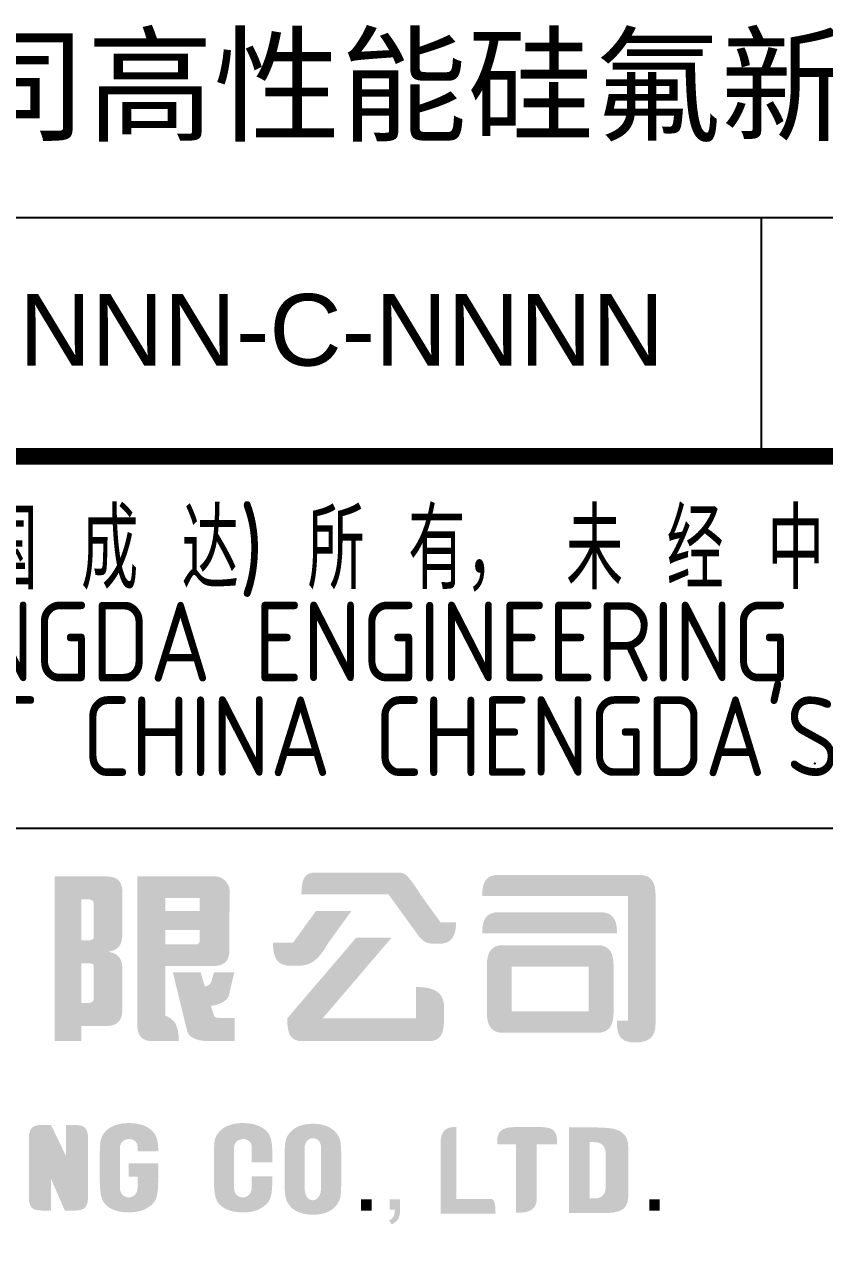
# Model space of a CAD drawing. Extents: x 757 to 8510, y -6585 to 527.
# Drawn here: x 6420.28 to 6450.39, y -828.86 to -782.39 of the extents above; entities that cross this region are included whole.
import ezdxf
from ezdxf.enums import TextEntityAlignment as Align

# ---------------------------------------------------------------- set-up
doc = ezdxf.new("R2010")
doc.units = 0
doc.header["$MEASUREMENT"] = 0
for name, color, linetype in [('SMY00-SMY-010-Drawing-Block', 7, 'CONTINUOUS'), ('SMY00-SMY-010-TBOR', 7, 'CONTINUOUS'), ('图框', 92, 'CONTINUOUS')]:
    doc.layers.add(name, color=color, linetype=linetype)
doc.styles.add('CD-Title Block', font='gbenor.shx', dxfattribs={"width": 0.8, "bigfont": 'gbcbig.shx'})
doc.styles.add('X-INT2-A1$0$STANDARD', font='arial.ttf')

# ---------------------------------------------------------------- blocks, each defined once
blk = doc.blocks.new('LOGO_CD')
at = {"layer": '图框', "linetype": 'Continuous', "lineweight": -3}
h = blk.add_hatch(color=7, dxfattribs=at)
h.dxf.hatch_style = 1
h.paths.add_polyline_path([(81.377, 10.546), (82.387, 10.552), (82.387, 10.65), (82.387, 11.029), (82.387, 11.102), (82.387, 11.112), (83.278, 11.112), (83.311, 11.112), (83.343, 11.113), (83.373, 11.115), (83.403, 11.117), (83.432, 11.12), (83.46, 11.124), (83.487, 11.128), (83.514, 11.134), (83.539, 11.139), (83.563, 11.146), (83.587, 11.153), (83.609, 11.161), (83.631, 11.17), (83.652, 11.179), (83.672, 11.189), (83.691, 11.2), (83.71, 11.211), (83.727, 11.223), (83.744, 11.236), (83.76, 11.25), (83.775, 11.264), (83.79, 11.279), (83.803, 11.294), (83.816, 11.31), (83.828, 11.327), (83.84, 11.345), (83.85, 11.363), (83.86, 11.382), (83.869, 11.402), (83.878, 11.422), (83.885, 11.443), (83.893, 11.465), (83.899, 11.487), (83.905, 11.511), (83.91, 11.534), (83.914, 11.559), (83.918, 11.584), (83.921, 11.61), (83.924, 11.637), (83.925, 11.664), (83.927, 11.692), (83.928, 11.726), (83.928, 13.239), (83.927, 13.254), (83.926, 13.308), (83.922, 13.36), (83.917, 13.409), (83.909, 13.456), (83.9, 13.501), (83.888, 13.544), (83.873, 13.584), (83.857, 13.623), (83.838, 13.658), (83.811, 13.699), (83.791, 13.723), (83.778, 13.738), (83.764, 13.752), (83.749, 13.766), (83.734, 13.779), (83.718, 13.791), (83.701, 13.803), (83.683, 13.814), (83.665, 13.825), (83.646, 13.835), (83.626, 13.845), (83.605, 13.854), (83.583, 13.862), (83.561, 13.87), (83.538, 13.878), (83.514, 13.884), (83.489, 13.891), (83.463, 13.896), (83.436, 13.901), (83.409, 13.906), (83.38, 13.91), (83.409, 13.914), (83.436, 13.918), (83.463, 13.924), (83.489, 13.93), (83.514, 13.936), (83.538, 13.943), (83.561, 13.95), (83.583, 13.958), (83.605, 13.967), (83.626, 13.976), (83.646, 13.986), (83.665, 13.996), (83.683, 14.007), (83.701, 14.018), (83.718, 14.03), (83.734, 14.043), (83.749, 14.056), (83.764, 14.07), (83.778, 14.084), (83.791, 14.099), (83.816, 14.13), (83.838, 14.163), (83.857, 14.199), (83.873, 14.237), (83.888, 14.277), (83.9, 14.319), (83.909, 14.364), (83.917, 14.411), (83.922, 14.46), (83.926, 14.511), (83.928, 14.568), (83.928, 16.149), (83.927, 16.164), (83.927, 16.193), (83.926, 16.22), (83.924, 16.247), (83.921, 16.273), (83.918, 16.299), (83.914, 16.323), (83.91, 16.347), (83.905, 16.37), (83.9, 16.393), (83.893, 16.415), (83.886, 16.436), (83.879, 16.456), (83.87, 16.476), (83.861, 16.495), (83.851, 16.513), (83.841, 16.531), (83.83, 16.548), (83.818, 16.564), (83.805, 16.58), (83.791, 16.594), (83.777, 16.609), (83.762, 16.622), (83.746, 16.635), (83.729, 16.647), (83.712, 16.658), (83.694, 16.669), (83.674, 16.679), (83.654, 16.689), (83.633, 16.697), (83.612, 16.705), (83.589, 16.713), (83.565, 16.72), (83.541, 16.726), (83.515, 16.731), (83.489, 16.736), (83.462, 16.74), (83.434, 16.744), (83.404, 16.746), (83.374, 16.749), (83.343, 16.75), (83.311, 16.751), (83.278, 16.752), (81.377, 16.752)])
h.paths.add_polyline_path([(82.387, 15.885), (82.695, 15.885), (82.819, 15.831), (82.849, 15.751), (82.849, 14.415), (82.771, 14.36), (82.686, 14.34), (82.623, 14.339), (82.387, 14.339)], flags=16)
h.paths.add_polyline_path([(82.387, 13.473), (82.707, 13.473), (82.819, 13.448), (82.849, 13.385), (82.849, 12.091), (82.794, 12.019), (82.703, 11.983), (82.636, 11.978), (82.387, 11.978)], flags=16)
h = blk.add_hatch(color=7, dxfattribs=at)
h.dxf.hatch_style = 1
h.paths.add_polyline_path([(87.964, 16.252), (87.961, 16.276), (87.956, 16.3), (87.95, 16.324), (87.944, 16.348), (87.936, 16.371), (87.927, 16.394), (87.917, 16.417), (87.906, 16.44), (87.894, 16.461), (87.881, 16.483), (87.868, 16.504), (87.853, 16.524), (87.838, 16.544), (87.821, 16.563), (87.804, 16.581), (87.786, 16.599), (87.767, 16.616), (87.748, 16.632), (87.728, 16.648), (87.707, 16.662), (87.686, 16.675), (87.663, 16.688), (87.641, 16.7), (87.617, 16.71), (87.593, 16.719), (87.569, 16.728), (87.544, 16.735), (87.519, 16.741), (87.493, 16.745), (87.466, 16.749), (87.44, 16.751), (87.413, 16.752), (84.491, 16.752), (84.491, 11.176), (84.492, 11.112), (84.496, 11.049), (84.499, 11.018), (84.503, 10.989), (84.508, 10.959), (84.514, 10.931), (84.521, 10.903), (84.529, 10.876), (84.538, 10.849), (84.548, 10.824), (84.559, 10.799), (84.572, 10.775), (84.586, 10.752), (84.601, 10.731), (84.617, 10.71), (84.636, 10.69), (84.655, 10.671), (84.676, 10.654), (84.699, 10.637), (84.723, 10.622), (84.75, 10.608), (84.777, 10.596), (84.807, 10.585), (84.839, 10.575), (84.872, 10.566), (84.907, 10.559), (84.945, 10.554), (84.984, 10.55), (85.026, 10.547), (85.069, 10.546), (86.056, 10.546), (86.053, 10.597), (86.053, 10.614), (86.052, 10.633), (86.051, 10.653), (86.049, 10.675), (86.048, 10.697), (86.046, 10.721), (86.042, 10.771), (86.035, 10.824), (86.028, 10.879), (86.018, 10.936), (86.006, 10.993), (85.991, 11.049), (85.973, 11.103), (85.963, 11.13), (85.952, 11.156), (85.94, 11.181), (85.927, 11.205), (85.914, 11.228), (85.899, 11.249), (85.884, 11.27), (85.867, 11.289), (85.867, 11.29), (85.865, 11.291), (85.727, 11.413), (85.711, 11.426), (85.695, 11.437), (85.678, 11.446), (85.664, 11.454), (85.549, 11.506), (85.545, 11.574), (85.545, 13.37), (87.314, 13.37), (87.357, 13.37), (87.399, 13.372), (87.439, 13.375), (87.477, 13.38), (87.514, 13.385), (87.549, 13.392), (87.582, 13.4), (87.614, 13.409), (87.645, 13.42), (87.673, 13.431), (87.701, 13.444), (87.726, 13.458), (87.751, 13.474), (87.774, 13.49), (87.795, 13.508), (87.815, 13.527), (87.834, 13.548), (87.851, 13.569), (87.867, 13.592), (87.881, 13.616), (87.895, 13.641), (87.907, 13.667), (87.917, 13.695), (87.927, 13.724), (87.935, 13.754), (87.942, 13.786), (87.948, 13.818), (87.953, 13.852), (87.957, 13.887), (87.96, 13.923), (87.961, 13.961), (87.962, 13.999), (87.962, 14.001)])
h.paths.add_polyline_path([(85.545, 14.186), (85.545, 14.73), (86.838, 14.73), (86.838, 14.277), (86.775, 14.203), (86.69, 14.186)], flags=16)
h.paths.add_polyline_path([(86.838, 15.444), (85.545, 15.444), (85.545, 15.937), (86.838, 15.937)], flags=16)
h = blk.add_hatch(color=7, dxfattribs=at)
h.dxf.hatch_style = 1
h.paths.add_polyline_path([(94.578, 15.208), (94.624, 15.144), (94.755, 14.962), (94.834, 14.853), (94.87, 14.803), (94.951, 14.692), (94.991, 14.636), (95.063, 14.537), (95.08, 14.515), (95.105, 14.486), (95.13, 14.458), (95.153, 14.433), (95.176, 14.409), (95.198, 14.388), (95.22, 14.368), (95.241, 14.349), (95.261, 14.332), (95.281, 14.317), (95.301, 14.303), (95.321, 14.291), (95.359, 14.269), (95.397, 14.253), (95.435, 14.24), (95.474, 14.231), (95.514, 14.225), (95.556, 14.221), (95.599, 14.219), (95.646, 14.218), (95.695, 14.218), (95.744, 14.217), (95.968, 14.217), (95.969, 14.218), (95.972, 14.218), (96.016, 14.225), (96.059, 14.235), (96.1, 14.247), (96.139, 14.261), (96.177, 14.277), (96.213, 14.297), (96.246, 14.319), (96.279, 14.344), (96.309, 14.373), (96.337, 14.405), (96.363, 14.44), (96.387, 14.479), (96.409, 14.522), (96.428, 14.569), (96.445, 14.62), (96.453, 14.647), (96.46, 14.676), (96.467, 14.705), (96.473, 14.735), (96.478, 14.767), (96.483, 14.8), (96.487, 14.834), (96.49, 14.869), (96.493, 14.906), (96.495, 14.943), (96.496, 14.982), (96.497, 15.023), (95.908, 15.023), (95.819, 15.146), (95.145, 16.079), (95.15, 16.079), (95.15, 16.08), (95.147, 16.084), (95.117, 16.13), (95.097, 16.16), (95.078, 16.189), (95.059, 16.217), (95.04, 16.245), (95.022, 16.271), (95.005, 16.297), (94.988, 16.322), (94.971, 16.347), (94.955, 16.371), (94.939, 16.394), (94.924, 16.416), (94.909, 16.438), (94.894, 16.459), (94.879, 16.479), (94.865, 16.499), (94.852, 16.518), (94.838, 16.537), (94.825, 16.555), (94.812, 16.572), (94.8, 16.589), (94.787, 16.605), (94.776, 16.62), (94.764, 16.635), (94.752, 16.649), (94.741, 16.663), (94.73, 16.677), (94.719, 16.689), (94.709, 16.702), (94.699, 16.713), (94.688, 16.725), (94.678, 16.735), (94.669, 16.746), (94.659, 16.756), (94.649, 16.765), (94.64, 16.774), (94.631, 16.783), (94.622, 16.791), (94.613, 16.798), (94.604, 16.806), (94.595, 16.813), (94.578, 16.825), (94.56, 16.836), (94.543, 16.846), (94.526, 16.855), (94.51, 16.862), (94.493, 16.869), (94.475, 16.874), (94.458, 16.878), (94.44, 16.882), (94.422, 16.885), (94.403, 16.887), (94.384, 16.888), (94.364, 16.889), (94.344, 16.889), (94.322, 16.889), (94.3, 16.889), (94.277, 16.889), (94.253, 16.888), (94.178, 16.886), (91.072, 16.886), (91.072, 16.886), (91.071, 16.886), (91.07, 16.886), (91.06, 16.885), (91.041, 16.881), (91.022, 16.877), (91.003, 16.872), (90.986, 16.867), (90.968, 16.86), (90.952, 16.853), (90.936, 16.845), (90.92, 16.837), (90.905, 16.828), (90.89, 16.818), (90.876, 16.807), (90.862, 16.796), (90.849, 16.783), (90.837, 16.77), (90.824, 16.757), (90.813, 16.742), (90.802, 16.727), (90.791, 16.711), (90.781, 16.694), (90.771, 16.676), (90.762, 16.658), (90.753, 16.639), (90.745, 16.619), (90.737, 16.598), (90.73, 16.576), (90.723, 16.554), (90.716, 16.531), (90.71, 16.506), (90.705, 16.482), (90.7, 16.456), (90.695, 16.429), (90.691, 16.402), (90.688, 16.373), (90.684, 16.344), (90.682, 16.314), (90.679, 16.283), (90.677, 16.251), (90.676, 16.219), (90.675, 16.185), (90.674, 16.151), (90.674, 16.116), (90.674, 16.079), (93.948, 16.079), (93.994, 16.016), (94.384, 15.476), (94.433, 15.407), (94.53, 15.273)])
h = blk.add_hatch(color=7, dxfattribs=at)
h.dxf.hatch_style = 1
h.paths.add_polyline_path([(98.007, 16.804), (98.007, 16.804), (98.006, 16.804), (98.003, 16.804), (97.99, 16.802), (97.964, 16.799), (97.939, 16.795), (97.915, 16.79), (97.892, 16.784), (97.869, 16.778), (97.847, 16.771), (97.825, 16.764), (97.805, 16.755), (97.785, 16.746), (97.765, 16.736), (97.747, 16.726), (97.729, 16.715), (97.711, 16.703), (97.694, 16.69), (97.678, 16.677), (97.663, 16.662), (97.648, 16.647), (97.634, 16.632), (97.621, 16.615), (97.608, 16.598), (97.596, 16.58), (97.584, 16.561), (97.573, 16.541), (97.563, 16.521), (97.553, 16.5), (97.544, 16.478), (97.535, 16.455), (97.528, 16.431), (97.52, 16.407), (97.514, 16.382), (97.508, 16.355), (97.502, 16.329), (97.497, 16.301), (97.493, 16.272), (97.489, 16.243), (97.486, 16.213), (97.484, 16.181), (97.482, 16.149), (97.481, 16.117), (97.48, 16.083), (97.479, 16.048), (97.48, 16.013), (102.968, 16.013), (102.968, 11.313), (102.55, 11.313), (102.55, 11.221), (102.553, 11.134), (102.561, 11.052), (102.572, 10.975), (102.588, 10.903), (102.61, 10.836), (102.637, 10.774), (102.653, 10.745), (102.671, 10.718), (102.69, 10.692), (102.711, 10.668), (102.734, 10.645), (102.758, 10.624), (102.785, 10.604), (102.814, 10.586), (102.845, 10.569), (102.877, 10.554), (102.913, 10.54), (102.95, 10.529), (102.99, 10.518), (103.032, 10.51), (103.076, 10.503), (103.123, 10.498), (103.173, 10.495), (103.225, 10.494), (103.238, 10.494), (103.249, 10.494), (103.269, 10.494), (103.308, 10.496), (103.385, 10.501), (103.459, 10.511), (103.529, 10.524), (103.595, 10.542), (103.658, 10.564), (103.716, 10.591), (103.77, 10.624), (103.819, 10.662), (103.862, 10.706), (103.901, 10.757), (103.918, 10.784), (103.933, 10.814), (103.947, 10.845), (103.96, 10.878), (103.971, 10.912), (103.981, 10.949), (103.988, 10.987), (103.994, 11.028), (103.999, 11.07), (104.006, 11.181), (104.006, 16.097), (104.005, 16.116), (104.004, 16.149), (104.002, 16.181), (103.999, 16.212), (103.996, 16.243), (103.992, 16.272), (103.988, 16.301), (103.983, 16.328), (103.977, 16.355), (103.971, 16.381), (103.964, 16.407), (103.956, 16.431), (103.948, 16.455), (103.939, 16.477), (103.93, 16.499), (103.92, 16.521), (103.909, 16.541), (103.898, 16.561), (103.886, 16.58), (103.874, 16.598), (103.861, 16.615), (103.847, 16.631), (103.833, 16.647), (103.818, 16.662), (103.802, 16.676), (103.786, 16.69), (103.769, 16.703), (103.751, 16.715), (103.733, 16.726), (103.714, 16.736), (103.694, 16.746), (103.674, 16.755), (103.653, 16.764), (103.631, 16.771), (103.609, 16.778), (103.586, 16.784), (103.563, 16.79), (103.538, 16.795), (103.513, 16.799), (103.488, 16.802), (103.475, 16.804), (103.471, 16.804), (103.471, 16.804), (103.47, 16.804), (103.47, 16.804)])
h = blk.add_hatch(color=7, dxfattribs=at)
h.dxf.hatch_style = 1
h.paths.add_polyline_path([(91.561, 14.042), (91.623, 14.143), (91.687, 14.253), (92.555, 15.449), (92.554, 15.449), (91.222, 15.449), (91.221, 15.449), (91.221, 15.448), (91.219, 15.446), (90.356, 14.255), (89.602, 14.255), (89.602, 14.198), (89.603, 14.144), (89.606, 14.092), (89.61, 14.042), (89.62, 13.949), (89.636, 13.865), (89.656, 13.79), (89.68, 13.722), (89.709, 13.662), (89.741, 13.609), (89.778, 13.562), (89.818, 13.522), (89.862, 13.488), (89.91, 13.46), (89.96, 13.437), (90.014, 13.418), (90.071, 13.404), (90.131, 13.393), (90.696, 13.393), (90.765, 13.404), (90.833, 13.418), (90.898, 13.437), (90.962, 13.461), (91.024, 13.49), (91.084, 13.524), (91.144, 13.564), (91.204, 13.611), (91.263, 13.664), (91.321, 13.724), (91.38, 13.792), (91.44, 13.867), (91.5, 13.95)])
h = blk.add_hatch(color=7, dxfattribs=at)
h.dxf.hatch_style = 1
h.paths.add_polyline_path([(97.48, 14.704), (97.487, 14.824), (97.506, 14.942), (97.537, 15.056), (97.587, 15.16), (97.652, 15.245), (97.734, 15.311), (97.824, 15.354), (97.959, 15.393), (102.041, 15.393), (102.154, 15.373), (102.259, 15.333), (102.348, 15.276), (102.42, 15.199), (102.472, 15.111), (102.508, 15.018), (102.532, 14.921), (102.546, 14.826), (102.553, 14.721), (102.555, 14.602), (97.479, 14.602)])
h = blk.add_hatch(color=7, dxfattribs=at)
h.dxf.hatch_style = 1
h.paths.add_polyline_path([(94.062, 14.436), (92.728, 14.436), (90.139, 11.403), (90.139, 11.296), (90.144, 11.195), (90.152, 11.103), (90.163, 11.02), (90.179, 10.944), (90.199, 10.876), (90.223, 10.816), (90.251, 10.763), (90.284, 10.716), (90.32, 10.675), (90.361, 10.641), (90.407, 10.612), (90.457, 10.588), (90.511, 10.569), (90.57, 10.555), (90.634, 10.544), (95.545, 10.544), (95.609, 10.555), (95.668, 10.569), (95.722, 10.588), (95.772, 10.612), (95.818, 10.641), (95.859, 10.675), (95.895, 10.716), (95.928, 10.763), (95.956, 10.816), (95.98, 10.876), (96, 10.944), (96.016, 11.02), (96.028, 11.103), (96.036, 11.195), (96.04, 11.296), (96.04, 11.423), (96.04, 11.936), (96.028, 12.009), (96.01, 12.078), (95.987, 12.143), (95.959, 12.205), (95.924, 12.263), (95.883, 12.316), (95.86, 12.341), (95.834, 12.365), (95.807, 12.388), (95.778, 12.41), (95.747, 12.43), (95.713, 12.449), (95.678, 12.467), (95.64, 12.484), (95.6, 12.5), (95.558, 12.514), (95.513, 12.527), (95.466, 12.538), (95.416, 12.548), (95.363, 12.557), (95.308, 12.564), (95.25, 12.57), (95.19, 12.575), (95.126, 12.578), (95.06, 12.579), (94.991, 12.579), (94.991, 11.406), (94.795, 11.406), (91.475, 11.406), (91.475, 11.407), (91.508, 11.445)])
h = blk.add_hatch(color=7, dxfattribs=at)
h.dxf.hatch_style = 1
h.paths.add_polyline_path([(101.487, 13.352), (101.487, 11.667), (98.593, 11.667), (98.593, 13.352)], flags=16)
h.paths.add_polyline_path([(102.381, 13.762), (102.359, 13.826), (102.333, 13.884), (102.302, 13.936), (102.267, 13.983), (102.227, 14.024), (102.183, 14.059), (102.134, 14.089), (102.079, 14.114), (102.02, 14.134), (101.956, 14.149), (101.887, 14.158), (98.193, 14.158), (98.123, 14.149), (98.059, 14.134), (98, 14.114), (97.946, 14.089), (97.897, 14.059), (97.852, 14.024), (97.812, 13.983), (97.777, 13.936), (97.747, 13.884), (97.72, 13.826), (97.699, 13.762), (97.682, 13.692), (97.669, 13.616), (97.66, 13.535), (97.656, 13.447), (97.655, 13.352), (97.655, 11.667), (97.656, 11.572), (97.66, 11.484), (97.669, 11.403), (97.682, 11.327), (97.699, 11.257), (97.72, 11.193), (97.747, 11.135), (97.777, 11.083), (97.812, 11.036), (97.852, 10.995), (97.897, 10.96), (97.946, 10.93), (98, 10.905), (98.059, 10.885), (98.123, 10.87), (98.193, 10.86), (101.887, 10.86), (101.956, 10.87), (102.02, 10.885), (102.079, 10.905), (102.134, 10.93), (102.183, 10.96), (102.227, 10.995), (102.267, 11.036), (102.302, 11.083), (102.333, 11.135), (102.359, 11.193), (102.381, 11.257), (102.398, 11.327), (102.411, 11.403), (102.419, 11.484), (102.424, 11.572), (102.424, 11.667), (102.424, 13.352), (102.424, 13.447), (102.419, 13.535), (102.411, 13.616), (102.398, 13.692)])
h = blk.add_hatch(color=7, dxfattribs=at)
h.dxf.hatch_style = 1
h.paths.add_polyline_path([(87.263, 11.874), (87.262, 11.875), (87.263, 11.875), (87.263, 11.875), (87.266, 11.875), (87.296, 11.879), (87.325, 11.884), (87.353, 11.889), (87.381, 11.894), (87.408, 11.9), (87.435, 11.906), (87.461, 11.912), (87.486, 11.919), (87.511, 11.926), (87.535, 11.934), (87.559, 11.942), (87.582, 11.951), (87.604, 11.96), (87.626, 11.969), (87.647, 11.979), (87.668, 11.989), (87.688, 11.999), (87.707, 12.01), (87.726, 12.022), (87.744, 12.033), (87.761, 12.046), (87.778, 12.058), (87.795, 12.071), (87.81, 12.085), (87.826, 12.098), (87.84, 12.113), (87.854, 12.127), (87.867, 12.142), (87.88, 12.158), (87.892, 12.173), (87.904, 12.19), (87.915, 12.206), (87.925, 12.223), (87.935, 12.241), (87.935, 12.241), (87.935, 12.243), (87.936, 12.246), (88.145, 13.14), (88.145, 13.14), (87.38, 13.14), (87.38, 13.139), (87.278, 12.781), (87.277, 12.779), (87.271, 12.757), (87.204, 12.676), (87.119, 12.627), (87.036, 12.605), (87.02, 12.657), (86.875, 13.139), (86.874, 13.14), (85.829, 13.14), (85.829, 13.14), (85.829, 13.139), (85.832, 13.128), (85.833, 13.124), (86.363, 10.945), (86.363, 10.943), (86.37, 10.92), (86.378, 10.897), (86.387, 10.876), (86.397, 10.854), (86.408, 10.834), (86.421, 10.814), (86.435, 10.795), (86.45, 10.777), (86.466, 10.759), (86.483, 10.742), (86.502, 10.726), (86.521, 10.711), (86.542, 10.696), (86.563, 10.682), (86.586, 10.669), (86.61, 10.656), (86.635, 10.644), (86.66, 10.633), (86.687, 10.622), (86.715, 10.613), (86.743, 10.604), (86.773, 10.595), (86.803, 10.587), (86.835, 10.58), (86.867, 10.574), (86.9, 10.568), (86.934, 10.563), (86.969, 10.559), (87.004, 10.555), (87.041, 10.552), (87.078, 10.55), (87.116, 10.548), (87.154, 10.547), (87.194, 10.546), (87.196, 10.546), (87.21, 10.546), (88.151, 10.546), (88.152, 10.547), (88.152, 11.412), (88.151, 11.413), (87.604, 11.413), (87.456, 11.432), (87.388, 11.484), (87.266, 11.863), (87.265, 11.868)])
h = blk.add_hatch(color=7, dxfattribs=at)
h.dxf.hatch_style = 1
h.paths.add_polyline_path([(83.84, 6.59), (83.884, 6.704), (83.956, 6.784), (84.048, 6.835), (84.166, 6.859), (84.298, 6.841), (84.411, 6.778), (84.479, 6.681), (84.502, 6.586), (84.502, 6.398), (84.503, 6.398), (85.278, 6.398), (85.279, 6.398), (85.279, 6.398), (85.279, 6.429), (85.279, 6.462), (85.278, 6.496), (85.277, 6.53), (85.275, 6.566), (85.273, 6.603), (85.269, 6.641), (85.265, 6.679), (85.259, 6.717), (85.252, 6.757), (85.244, 6.796), (85.234, 6.836), (85.222, 6.877), (85.209, 6.917), (85.194, 6.958), (85.184, 6.98), (85.174, 7.002), (85.162, 7.024), (85.15, 7.045), (85.136, 7.066), (85.122, 7.086), (85.106, 7.106), (85.089, 7.126), (85.072, 7.145), (85.053, 7.164), (85.034, 7.182), (85.013, 7.2), (84.991, 7.218), (84.969, 7.235), (84.945, 7.252), (84.92, 7.269), (84.894, 7.285), (84.868, 7.3), (84.84, 7.316), (84.811, 7.33), (84.782, 7.344), (84.751, 7.357), (84.72, 7.369), (84.688, 7.381), (84.656, 7.391), (84.622, 7.401), (84.588, 7.41), (84.553, 7.419), (84.517, 7.426), (84.48, 7.433), (84.443, 7.439), (84.404, 7.444), (84.365, 7.448), (84.325, 7.452), (84.284, 7.454), (84.243, 7.456), (84.201, 7.457), (84.179, 7.457), (84.168, 7.457), (84.163, 7.457), (84.159, 7.457), (84.096, 7.456), (84.035, 7.453), (83.975, 7.448), (83.917, 7.44), (83.86, 7.431), (83.805, 7.419), (83.751, 7.406), (83.699, 7.39), (83.648, 7.373), (83.599, 7.353), (83.553, 7.332), (83.508, 7.309), (83.466, 7.285), (83.426, 7.259), (83.389, 7.231), (83.353, 7.203), (83.32, 7.172), (83.289, 7.14), (83.261, 7.107), (83.234, 7.073), (83.21, 7.038), (83.188, 7.003), (83.169, 6.968), (83.152, 6.933), (83.138, 6.897), (83.125, 6.861), (83.115, 6.825), (83.108, 6.788), (83.102, 6.751), (83.099, 6.73), (83.097, 6.709), (83.095, 6.687), (83.093, 6.664), (83.091, 6.64), (83.089, 6.615), (83.087, 6.589), (83.086, 6.563), (83.085, 6.535), (83.083, 6.506), (83.082, 6.476), (83.081, 6.445), (83.081, 6.414), (83.08, 6.381), (83.079, 6.347), (83.079, 6.313), (83.079, 6.277), (83.079, 6.259), (83.079, 6.254), (83.079, 5.312), (83.079, 5.308), (83.079, 5.305), (83.079, 5.292), (83.079, 5.243), (83.08, 5.196), (83.082, 5.15), (83.083, 5.105), (83.086, 5.061), (83.088, 5.019), (83.092, 4.978), (83.096, 4.938), (83.1, 4.9), (83.104, 4.863), (83.11, 4.827), (83.115, 4.793), (83.121, 4.759), (83.128, 4.728), (83.135, 4.697), (83.143, 4.668), (83.151, 4.64), (83.159, 4.614), (83.168, 4.589), (83.178, 4.564), (83.189, 4.541), (83.201, 4.517), (83.214, 4.495), (83.228, 4.473), (83.243, 4.451), (83.259, 4.43), (83.276, 4.41), (83.294, 4.39), (83.313, 4.371), (83.333, 4.352), (83.354, 4.334), (83.376, 4.316), (83.399, 4.299), (83.423, 4.283), (83.447, 4.267), (83.473, 4.252), (83.5, 4.237), (83.528, 4.223), (83.557, 4.209), (83.586, 4.197), (83.616, 4.185), (83.647, 4.174), (83.679, 4.163), (83.712, 4.153), (83.746, 4.144), (83.78, 4.136), (83.815, 4.129), (83.851, 4.122), (83.888, 4.116), (83.925, 4.111), (83.963, 4.106), (84.003, 4.102), (84.042, 4.099), (84.083, 4.097), (84.125, 4.095), (84.167, 4.095), (84.209, 4.095), (84.25, 4.095), (84.29, 4.097), (84.33, 4.1), (84.368, 4.103), (84.406, 4.108), (84.444, 4.113), (84.48, 4.119), (84.516, 4.126), (84.552, 4.134), (84.586, 4.143), (84.62, 4.152), (84.653, 4.163), (84.686, 4.174), (84.718, 4.186), (84.749, 4.199), (84.779, 4.213), (84.809, 4.228), (84.838, 4.244), (84.866, 4.26), (84.894, 4.277), (84.92, 4.294), (84.945, 4.312), (84.969, 4.33), (84.992, 4.348), (85.014, 4.366), (85.035, 4.385), (85.055, 4.404), (85.074, 4.423), (85.092, 4.442), (85.108, 4.462), (85.124, 4.482), (85.139, 4.502), (85.152, 4.523), (85.165, 4.544), (85.176, 4.565), (85.186, 4.587), (85.196, 4.609), (85.204, 4.631), (85.212, 4.654), (85.219, 4.68), (85.226, 4.707), (85.233, 4.735), (85.239, 4.766), (85.244, 4.797), (85.25, 4.831), (85.254, 4.866), (85.259, 4.903), (85.263, 4.941), (85.266, 4.981), (85.269, 5.022), (85.272, 5.065), (85.274, 5.11), (85.276, 5.157), (85.277, 5.205), (85.278, 5.254), (85.278, 5.305), (85.278, 5.318), (85.278, 5.325), (85.278, 5.328), (85.278, 5.335), (85.278, 5.454), (85.278, 5.454), (85.278, 5.454), (85.278, 5.947), (85.275, 5.947), (84.167, 5.947), (84.167, 5.903), (84.166, 5.433), (84.166, 5.433), (84.502, 5.433), (84.502, 4.989), (84.474, 4.866), (84.409, 4.763), (84.321, 4.695), (84.22, 4.661), (84.1, 4.661), (83.989, 4.708), (83.908, 4.782), (83.853, 4.889), (83.84, 4.989)])
h = blk.add_hatch(color=7, dxfattribs=at)
h.dxf.hatch_style = 1
h.paths.add_polyline_path([(88.799, 5.983), (88.8, 5.983), (89.575, 5.983), (89.575, 6.286), (89.575, 6.29), (89.575, 6.293), (89.575, 6.303), (89.575, 6.345), (89.574, 6.385), (89.573, 6.425), (89.572, 6.463), (89.57, 6.501), (89.568, 6.537), (89.566, 6.572), (89.563, 6.606), (89.559, 6.64), (89.556, 6.672), (89.552, 6.703), (89.547, 6.733), (89.543, 6.762), (89.538, 6.79), (89.532, 6.817), (89.526, 6.843), (89.52, 6.867), (89.514, 6.891), (89.507, 6.914), (89.499, 6.935), (89.492, 6.956), (89.483, 6.976), (89.474, 6.996), (89.464, 7.015), (89.453, 7.034), (89.442, 7.053), (89.43, 7.071), (89.416, 7.089), (89.403, 7.107), (89.388, 7.124), (89.372, 7.141), (89.356, 7.158), (89.339, 7.175), (89.321, 7.191), (89.302, 7.207), (89.283, 7.222), (89.262, 7.238), (89.241, 7.253), (89.219, 7.267), (89.196, 7.282), (89.173, 7.296), (89.148, 7.309), (89.123, 7.323), (89.097, 7.335), (89.071, 7.347), (89.044, 7.359), (89.016, 7.37), (88.988, 7.38), (88.959, 7.389), (88.929, 7.398), (88.899, 7.407), (88.868, 7.414), (88.837, 7.421), (88.805, 7.428), (88.772, 7.434), (88.738, 7.439), (88.704, 7.443), (88.67, 7.447), (88.634, 7.451), (88.598, 7.453), (88.562, 7.455), (88.525, 7.457), (88.487, 7.457), (88.467, 7.457), (88.463, 7.457), (88.459, 7.457), (88.452, 7.457), (88.424, 7.457), (88.368, 7.455), (88.314, 7.452), (88.261, 7.446), (88.21, 7.44), (88.159, 7.431), (88.11, 7.421), (88.062, 7.41), (88.015, 7.396), (87.97, 7.381), (87.925, 7.365), (87.882, 7.347), (87.841, 7.328), (87.802, 7.307), (87.765, 7.286), (87.729, 7.263), (87.695, 7.239), (87.663, 7.213), (87.633, 7.187), (87.604, 7.159), (87.578, 7.13), (87.553, 7.1), (87.529, 7.07), (87.508, 7.039), (87.489, 7.008), (87.471, 6.977), (87.455, 6.946), (87.441, 6.914), (87.429, 6.882), (87.419, 6.85), (87.411, 6.818), (87.404, 6.785), (87.399, 6.752), (87.397, 6.734), (87.395, 6.716), (87.393, 6.696), (87.391, 6.676), (87.389, 6.656), (87.388, 6.634), (87.386, 6.612), (87.385, 6.589), (87.383, 6.565), (87.382, 6.54), (87.381, 6.515), (87.38, 6.488), (87.379, 6.461), (87.378, 6.434), (87.378, 6.405), (87.377, 6.376), (87.377, 6.346), (87.376, 6.315), (87.376, 6.284), (87.376, 6.251), (87.376, 5.309), (87.376, 5.302), (87.376, 5.28), (87.377, 5.236), (87.377, 5.194), (87.379, 5.153), (87.38, 5.113), (87.382, 5.074), (87.384, 5.036), (87.387, 4.999), (87.39, 4.963), (87.394, 4.928), (87.398, 4.894), (87.402, 4.861), (87.406, 4.829), (87.411, 4.799), (87.417, 4.769), (87.422, 4.74), (87.429, 4.713), (87.435, 4.686), (87.442, 4.661), (87.449, 4.636), (87.457, 4.613), (87.465, 4.591), (87.474, 4.569), (87.483, 4.548), (87.493, 4.527), (87.504, 4.506), (87.516, 4.486), (87.529, 4.467), (87.543, 4.448), (87.557, 4.429), (87.572, 4.411), (87.588, 4.394), (87.604, 4.376), (87.622, 4.36), (87.64, 4.343), (87.659, 4.327), (87.679, 4.312), (87.699, 4.297), (87.721, 4.282), (87.743, 4.268), (87.766, 4.254), (87.789, 4.241), (87.814, 4.229), (87.839, 4.216), (87.865, 4.205), (87.891, 4.194), (87.918, 4.183), (87.946, 4.173), (87.974, 4.164), (88.003, 4.155), (88.033, 4.147), (88.063, 4.139), (88.094, 4.132), (88.125, 4.126), (88.157, 4.12), (88.19, 4.115), (88.224, 4.11), (88.258, 4.106), (88.292, 4.103), (88.328, 4.1), (88.364, 4.098), (88.4, 4.096), (88.438, 4.095), (88.475, 4.095), (88.513, 4.095), (88.549, 4.095), (88.584, 4.097), (88.62, 4.099), (88.654, 4.102), (88.688, 4.106), (88.722, 4.11), (88.755, 4.115), (88.787, 4.121), (88.819, 4.127), (88.85, 4.134), (88.881, 4.142), (88.911, 4.15), (88.941, 4.159), (88.97, 4.169), (88.998, 4.18), (89.026, 4.191), (89.054, 4.203), (89.081, 4.215), (89.107, 4.229), (89.133, 4.243), (89.158, 4.257), (89.183, 4.272), (89.206, 4.287), (89.229, 4.303), (89.251, 4.318), (89.272, 4.334), (89.293, 4.35), (89.312, 4.367), (89.331, 4.383), (89.348, 4.4), (89.365, 4.417), (89.382, 4.434), (89.397, 4.452), (89.411, 4.469), (89.425, 4.487), (89.438, 4.505), (89.45, 4.524), (89.461, 4.542), (89.471, 4.561), (89.481, 4.58), (89.489, 4.6), (89.497, 4.619), (89.504, 4.639), (89.511, 4.661), (89.517, 4.684), (89.524, 4.708), (89.529, 4.733), (89.535, 4.76), (89.54, 4.788), (89.545, 4.817), (89.549, 4.847), (89.553, 4.879), (89.557, 4.912), (89.56, 4.947), (89.563, 4.982), (89.566, 5.019), (89.568, 5.057), (89.57, 5.097), (89.572, 5.138), (89.573, 5.179), (89.574, 5.223), (89.575, 5.267), (89.575, 5.313), (89.575, 5.325), (89.575, 5.328), (89.575, 5.334), (89.575, 5.454), (89.575, 5.454), (88.799, 5.454), (88.799, 4.983), (88.769, 4.864), (88.713, 4.772), (88.638, 4.707), (88.539, 4.664), (88.421, 4.658), (88.308, 4.694), (88.223, 4.762), (88.167, 4.849), (88.14, 4.945), (88.137, 5.011), (88.137, 6.571), (88.163, 6.669), (88.218, 6.75), (88.291, 6.809), (88.389, 6.849), (88.507, 6.857), (88.621, 6.83), (88.718, 6.767), (88.776, 6.68), (88.799, 6.589)])
h = blk.add_hatch(color=7, dxfattribs=at)
h.dxf.hatch_style = 1
h.paths.add_polyline_path([(81.801, 6.225), (81.242, 7.39), (80.921, 7.389), (80.882, 7.388), (80.844, 7.386), (80.808, 7.384), (80.773, 7.38), (80.74, 7.376), (80.708, 7.37), (80.678, 7.363), (80.65, 7.355), (80.623, 7.345), (80.597, 7.333), (80.573, 7.32), (80.551, 7.304), (80.53, 7.287), (80.511, 7.268), (80.493, 7.246), (80.485, 7.235), (80.477, 7.223), (80.47, 7.21), (80.463, 7.196), (80.457, 7.182), (80.451, 7.167), (80.445, 7.152), (80.439, 7.136), (80.435, 7.119), (80.43, 7.102), (80.426, 7.083), (80.422, 7.064), (80.419, 7.045), (80.416, 7.024), (80.414, 7.003), (80.412, 6.981), (80.41, 6.958), (80.409, 6.934), (80.409, 6.91), (80.408, 6.884), (80.408, 4.668), (80.409, 4.643), (80.409, 4.618), (80.41, 4.594), (80.412, 4.571), (80.414, 4.549), (80.416, 4.528), (80.419, 4.508), (80.422, 4.488), (80.426, 4.469), (80.43, 4.451), (80.435, 4.433), (80.439, 4.416), (80.445, 4.4), (80.45, 4.385), (80.457, 4.37), (80.463, 4.356), (80.47, 4.342), (80.477, 4.33), (80.485, 4.317), (80.493, 4.306), (80.511, 4.284), (80.53, 4.265), (80.551, 4.248), (80.573, 4.232), (80.597, 4.219), (80.622, 4.208), (80.649, 4.198), (80.678, 4.189), (80.708, 4.182), (80.74, 4.176), (80.773, 4.172), (80.808, 4.168), (80.844, 4.166), (80.881, 4.164), (80.921, 4.163), (80.961, 4.163), (81.242, 4.163), (81.242, 5.359), (81.761, 4.163), (82.101, 4.163), (82.118, 4.163), (82.157, 4.164), (82.195, 4.165), (82.232, 4.168), (82.267, 4.171), (82.3, 4.176), (82.332, 4.181), (82.362, 4.188), (82.391, 4.197), (82.419, 4.207), (82.444, 4.218), (82.468, 4.232), (82.491, 4.247), (82.512, 4.264), (82.531, 4.283), (82.549, 4.305), (82.557, 4.316), (82.565, 4.329), (82.572, 4.341), (82.579, 4.355), (82.586, 4.369), (82.592, 4.384), (82.598, 4.399), (82.603, 4.415), (82.608, 4.432), (82.613, 4.45), (82.617, 4.468), (82.62, 4.487), (82.624, 4.507), (82.626, 4.527), (82.629, 4.549), (82.631, 4.571), (82.632, 4.594), (82.633, 4.618), (82.634, 4.642), (82.634, 4.668), (82.634, 6.884), (82.634, 6.91), (82.633, 6.934), (82.632, 6.958), (82.631, 6.981), (82.629, 7.003), (82.626, 7.024), (82.624, 7.045), (82.62, 7.064), (82.617, 7.083), (82.613, 7.102), (82.608, 7.119), (82.603, 7.136), (82.598, 7.152), (82.592, 7.167), (82.586, 7.182), (82.58, 7.196), (82.573, 7.21), (82.565, 7.223), (82.558, 7.235), (82.549, 7.246), (82.532, 7.268), (82.513, 7.287), (82.492, 7.304), (82.47, 7.32), (82.446, 7.333), (82.42, 7.345), (82.393, 7.355), (82.365, 7.363), (82.335, 7.37), (82.303, 7.376), (82.27, 7.38), (82.235, 7.384), (82.199, 7.386), (82.161, 7.388), (81.801, 7.39)])
h = blk.add_hatch(color=7, dxfattribs=at)
h.dxf.hatch_style = 1
h.paths.add_polyline_path([(90.556, 7.331), (90.523, 7.316), (90.492, 7.301), (90.461, 7.285), (90.432, 7.267), (90.404, 7.249), (90.377, 7.23), (90.351, 7.21), (90.325, 7.19), (90.301, 7.168), (90.278, 7.146), (90.256, 7.122), (90.235, 7.098), (90.215, 7.073), (90.196, 7.048), (90.179, 7.022), (90.162, 6.995), (90.147, 6.969), (90.132, 6.941), (90.12, 6.914), (90.108, 6.886), (90.097, 6.858), (90.088, 6.829), (90.08, 6.8), (90.073, 6.771), (90.067, 6.741), (90.062, 6.71), (90.06, 6.695), (90.059, 6.679), (90.057, 6.662), (90.055, 6.644), (90.054, 6.626), (90.052, 6.607), (90.051, 6.586), (90.049, 6.566), (90.048, 6.544), (90.047, 6.521), (90.045, 6.498), (90.044, 6.474), (90.043, 6.449), (90.042, 6.424), (90.041, 6.397), (90.04, 6.37), (90.04, 6.342), (90.039, 6.313), (90.038, 6.284), (90.038, 6.253), (90.037, 6.222), (90.037, 6.19), (90.037, 6.157), (90.036, 6.124), (90.036, 6.089), (90.036, 6.054), (90.036, 6.018), (90.036, 6.009), (90.036, 5.441), (90.036, 5.436), (90.036, 5.417), (90.036, 5.38), (90.036, 5.345), (90.036, 5.309), (90.037, 5.275), (90.037, 5.242), (90.037, 5.209), (90.038, 5.178), (90.039, 5.147), (90.039, 5.117), (90.04, 5.087), (90.041, 5.059), (90.042, 5.032), (90.043, 5.005), (90.044, 4.979), (90.045, 4.954), (90.046, 4.93), (90.047, 4.906), (90.048, 4.884), (90.05, 4.862), (90.051, 4.841), (90.053, 4.821), (90.054, 4.802), (90.056, 4.784), (90.058, 4.766), (90.06, 4.75), (90.061, 4.734), (90.063, 4.719), (90.068, 4.689), (90.075, 4.659), (90.082, 4.63), (90.091, 4.601), (90.101, 4.573), (90.112, 4.545), (90.124, 4.517), (90.138, 4.489), (90.152, 4.462), (90.168, 4.435), (90.186, 4.409), (90.204, 4.382), (90.224, 4.357), (90.245, 4.331), (90.266, 4.307), (90.289, 4.284), (90.313, 4.261), (90.338, 4.24), (90.363, 4.219), (90.39, 4.2), (90.418, 4.181), (90.447, 4.164), (90.476, 4.147), (90.507, 4.131), (90.539, 4.116), (90.571, 4.102), (90.605, 4.09), (90.639, 4.078), (90.674, 4.066), (90.71, 4.056), (90.746, 4.047), (90.783, 4.039), (90.82, 4.032), (90.858, 4.025), (90.897, 4.02), (90.936, 4.016), (90.976, 4.012), (91.017, 4.01), (91.058, 4.008), (91.1, 4.008), (91.144, 4.008), (91.188, 4.009), (91.23, 4.012), (91.272, 4.015), (91.313, 4.02), (91.354, 4.025), (91.393, 4.032), (91.431, 4.039), (91.469, 4.047), (91.506, 4.057), (91.542, 4.067), (91.578, 4.079), (91.612, 4.091), (91.646, 4.105), (91.678, 4.119), (91.71, 4.134), (91.74, 4.151), (91.77, 4.168), (91.798, 4.185), (91.826, 4.204), (91.852, 4.224), (91.878, 4.244), (91.902, 4.266), (91.925, 4.288), (91.948, 4.311), (91.969, 4.335), (91.989, 4.36), (92.008, 4.385), (92.026, 4.411), (92.043, 4.437), (92.059, 4.464), (92.073, 4.491), (92.086, 4.518), (92.098, 4.546), (92.109, 4.574), (92.119, 4.603), (92.128, 4.632), (92.135, 4.662), (92.141, 4.691), (92.146, 4.722), (92.15, 4.753), (92.152, 4.769), (92.153, 4.786), (92.155, 4.804), (92.157, 4.823), (92.158, 4.843), (92.159, 4.863), (92.161, 4.884), (92.162, 4.906), (92.163, 4.929), (92.164, 4.953), (92.165, 4.977), (92.166, 5.002), (92.167, 5.028), (92.168, 5.055), (92.169, 5.083), (92.17, 5.111), (92.17, 5.14), (92.171, 5.17), (92.171, 5.201), (92.172, 5.233), (92.172, 5.265), (92.173, 5.298), (92.173, 5.332), (92.173, 5.367), (92.173, 5.402), (92.173, 5.439), (92.173, 5.999), (92.173, 6.005), (92.173, 6.042), (92.173, 6.078), (92.173, 6.114), (92.173, 6.148), (92.172, 6.182), (92.172, 6.215), (92.171, 6.247), (92.171, 6.279), (92.17, 6.309), (92.17, 6.339), (92.169, 6.367), (92.168, 6.395), (92.167, 6.422), (92.166, 6.449), (92.165, 6.474), (92.164, 6.499), (92.163, 6.522), (92.162, 6.545), (92.16, 6.567), (92.159, 6.588), (92.157, 6.609), (92.156, 6.628), (92.154, 6.647), (92.152, 6.665), (92.15, 6.682), (92.149, 6.698), (92.144, 6.729), (92.139, 6.758), (92.133, 6.788), (92.125, 6.817), (92.116, 6.846), (92.106, 6.874), (92.095, 6.902), (92.082, 6.93), (92.068, 6.957), (92.053, 6.985), (92.037, 7.011), (92.02, 7.038), (92.001, 7.064), (91.981, 7.09), (91.96, 7.115), (91.937, 7.139), (91.914, 7.162), (91.89, 7.184), (91.865, 7.205), (91.839, 7.225), (91.812, 7.245), (91.784, 7.263), (91.755, 7.28), (91.725, 7.297), (91.694, 7.312), (91.662, 7.327), (91.63, 7.34), (91.596, 7.353), (91.561, 7.365), (91.526, 7.376), (91.491, 7.386), (91.454, 7.394), (91.417, 7.402), (91.38, 7.409), (91.341, 7.415), (91.302, 7.421), (91.263, 7.425), (91.223, 7.428), (91.182, 7.43), (91.14, 7.431), (91.119, 7.432), (91.109, 7.432), (91.098, 7.432), (91.054, 7.431), (91.01, 7.429), (90.968, 7.427), (90.926, 7.423), (90.885, 7.418), (90.846, 7.413), (90.806, 7.406), (90.768, 7.398), (90.731, 7.39), (90.694, 7.38), (90.658, 7.369), (90.623, 7.357), (90.589, 7.345)])
h.paths.add_polyline_path([(91.411, 4.942), (91.389, 4.823), (91.346, 4.716), (91.277, 4.628), (91.186, 4.567), (91.077, 4.548), (90.98, 4.576), (90.902, 4.637), (90.847, 4.723), (90.813, 4.823), (90.799, 4.926), (90.798, 4.981), (90.798, 6.582), (90.828, 6.695), (90.883, 6.785), (90.964, 6.853), (91.07, 6.888), (91.179, 6.882), (91.28, 6.834), (91.353, 6.754), (91.393, 6.662), (91.409, 6.575), (91.411, 6.518)], flags=16)
h = blk.add_hatch(color=7, dxfattribs=at)
h.dxf.hatch_style = 1
h.paths.add_polyline_path([(96.509, 7.311), (96.491, 7.311), (96.474, 7.311), (96.457, 7.311), (96.44, 7.311), (96.423, 7.31), (96.407, 7.309), (96.391, 7.308), (96.375, 7.307), (96.36, 7.305), (96.344, 7.303), (96.329, 7.301), (96.315, 7.298), (96.301, 7.296), (96.286, 7.293), (96.273, 7.29), (96.259, 7.286), (96.246, 7.283), (96.233, 7.279), (96.22, 7.275), (96.208, 7.27), (96.196, 7.266), (96.184, 7.261), (96.172, 7.256), (96.161, 7.25), (96.15, 7.245), (96.139, 7.239), (96.129, 7.233), (96.118, 7.226), (96.108, 7.22), (96.099, 7.213), (96.089, 7.205), (96.08, 7.198), (96.071, 7.19), (96.062, 7.182), (96.054, 7.174), (96.046, 7.165), (96.038, 7.156), (96.03, 7.147), (96.023, 7.138), (96.016, 7.128), (96.009, 7.118), (96.002, 7.108), (95.996, 7.098), (95.989, 7.087), (95.984, 7.076), (95.978, 7.064), (95.972, 7.053), (95.967, 7.041), (95.962, 7.029), (95.958, 7.016), (95.953, 7.004), (95.949, 6.991), (95.945, 6.977), (95.941, 6.964), (95.938, 6.95), (95.934, 6.936), (95.931, 6.921), (95.929, 6.907), (95.926, 6.892), (95.924, 6.876), (95.921, 6.861), (95.92, 6.845), (95.918, 6.828), (95.916, 6.812), (95.916, 4.047), (97.981, 4.047), (97.979, 4.172), (97.973, 4.281), (97.962, 4.372), (97.946, 4.448), (97.924, 4.508), (97.898, 4.553), (97.865, 4.584), (97.827, 4.601), (96.509, 4.601)])
h = blk.add_hatch(color=7, dxfattribs=at)
h.dxf.hatch_style = 1
h.paths.add_polyline_path([(99.784, 7.303), (99.815, 7.3), (99.845, 7.297), (99.873, 7.294), (99.901, 7.29), (99.927, 7.285), (99.952, 7.28), (99.977, 7.274), (100, 7.268), (100.022, 7.261), (100.043, 7.253), (100.063, 7.244), (100.082, 7.235), (100.1, 7.226), (100.117, 7.216), (100.133, 7.205), (100.148, 7.193), (100.162, 7.181), (100.176, 7.168), (100.189, 7.155), (100.2, 7.14), (100.211, 7.125), (100.222, 7.11), (100.231, 7.094), (100.24, 7.077), (100.248, 7.059), (100.255, 7.041), (100.262, 7.022), (100.268, 7.002), (100.274, 6.982), (100.279, 6.961), (100.283, 6.939), (100.287, 6.917), (100.291, 6.886), (100.291, 6.66), (99.536, 6.66), (99.535, 6.66), (99.535, 4.903), (99.535, 4.899), (99.536, 4.899), (99.536, 4.558), (99.533, 4.539), (99.528, 4.509), (99.524, 4.484), (99.518, 4.46), (99.512, 4.437), (99.505, 4.414), (99.497, 4.393), (99.488, 4.372), (99.478, 4.352), (99.468, 4.332), (99.457, 4.314), (99.445, 4.296), (99.432, 4.279), (99.418, 4.262), (99.403, 4.246), (99.387, 4.232), (99.371, 4.217), (99.353, 4.204), (99.334, 4.191), (99.314, 4.179), (99.294, 4.168), (99.272, 4.157), (99.249, 4.147), (99.225, 4.138), (99.2, 4.129), (99.174, 4.121), (99.147, 4.114), (99.119, 4.108), (99.089, 4.102), (99.058, 4.097), (99.026, 4.092), (98.993, 4.089), (98.959, 4.085), (98.923, 4.083), (98.887, 4.081), (98.871, 4.08), (98.871, 4.08), (98.871, 4.08), (98.87, 4.079), (98.753, 4.079), (98.753, 4.553), (98.753, 4.613), (98.753, 4.614), (98.753, 6.66), (98.752, 6.66), (98.054, 6.66), (98.054, 6.885), (98.058, 6.912), (98.062, 6.934), (98.067, 6.956), (98.072, 6.977), (98.078, 6.997), (98.085, 7.017), (98.093, 7.036), (98.101, 7.054), (98.11, 7.071), (98.12, 7.088), (98.131, 7.104), (98.143, 7.12), (98.155, 7.135), (98.168, 7.149), (98.182, 7.163), (98.197, 7.176), (98.213, 7.188), (98.229, 7.2), (98.247, 7.211), (98.265, 7.221), (98.284, 7.231), (98.304, 7.24), (98.325, 7.249), (98.347, 7.257), (98.37, 7.264), (98.394, 7.271), (98.418, 7.277), (98.444, 7.282), (98.471, 7.287), (98.498, 7.292), (98.527, 7.295), (98.556, 7.299), (98.587, 7.301), (98.618, 7.303), (98.655, 7.305), (98.656, 7.306), (98.656, 7.306), (98.656, 7.306), (98.656, 7.306), (99.719, 7.306), (99.719, 7.306), (99.72, 7.305), (99.746, 7.305)])
h = blk.add_hatch(color=7, dxfattribs=at)
h.dxf.hatch_style = 1
h.paths.add_polyline_path([(102.78, 7.071), (102.766, 7.083), (102.751, 7.095), (102.736, 7.107), (102.72, 7.118), (102.704, 7.129), (102.687, 7.14), (102.669, 7.15), (102.651, 7.159), (102.632, 7.169), (102.612, 7.178), (102.592, 7.186), (102.572, 7.195), (102.55, 7.203), (102.528, 7.21), (102.506, 7.217), (102.483, 7.224), (102.459, 7.231), (102.435, 7.237), (102.409, 7.243), (102.396, 7.245), (102.382, 7.248), (102.368, 7.251), (102.353, 7.253), (102.337, 7.256), (102.321, 7.258), (102.304, 7.26), (102.287, 7.263), (102.269, 7.265), (102.251, 7.267), (102.232, 7.269), (102.212, 7.271), (102.192, 7.273), (102.171, 7.274), (102.149, 7.276), (102.127, 7.278), (102.105, 7.279), (102.082, 7.281), (102.058, 7.282), (102.034, 7.284), (102.009, 7.285), (101.983, 7.286), (101.957, 7.287), (101.93, 7.289), (101.903, 7.29), (101.875, 7.29), (101.847, 7.291), (101.818, 7.292), (101.788, 7.293), (101.758, 7.293), (101.727, 7.294), (101.696, 7.295), (101.664, 7.295), (101.631, 7.295), (101.598, 7.296), (101.564, 7.296), (101.53, 7.296), (101.495, 7.296), (101.478, 7.296), (101.471, 7.296), (100.751, 7.296), (100.751, 4.069), (100.751, 4.069), (101.963, 4.069), (101.97, 4.069), (101.971, 4.069), (101.975, 4.069), (101.984, 4.069), (102.001, 4.069), (102.035, 4.069), (102.068, 4.07), (102.1, 4.07), (102.131, 4.071), (102.162, 4.072), (102.191, 4.073), (102.219, 4.074), (102.247, 4.076), (102.274, 4.077), (102.299, 4.079), (102.324, 4.081), (102.348, 4.083), (102.371, 4.086), (102.394, 4.088), (102.415, 4.091), (102.435, 4.093), (102.455, 4.096), (102.474, 4.099), (102.491, 4.103), (102.509, 4.106), (102.542, 4.114), (102.575, 4.123), (102.606, 4.133), (102.636, 4.144), (102.665, 4.156), (102.693, 4.169), (102.72, 4.183), (102.746, 4.198), (102.771, 4.214), (102.794, 4.231), (102.816, 4.249), (102.837, 4.269), (102.856, 4.29), (102.873, 4.313), (102.889, 4.337), (102.904, 4.362), (102.917, 4.388), (102.929, 4.416), (102.939, 4.445), (102.944, 4.46), (102.948, 4.477), (102.953, 4.495), (102.957, 4.515), (102.961, 4.536), (102.964, 4.559), (102.967, 4.584), (102.97, 4.609), (102.973, 4.637), (102.976, 4.665), (102.978, 4.696), (102.98, 4.727), (102.982, 4.761), (102.983, 4.795), (102.985, 4.831), (102.986, 4.869), (102.987, 4.908), (102.987, 4.949), (102.987, 4.991), (102.988, 5.013), (102.988, 5.024), (102.988, 5.026), (102.988, 5.035), (102.988, 6.155), (102.988, 6.162), (102.988, 6.168), (102.988, 6.179), (102.987, 6.224), (102.987, 6.268), (102.987, 6.31), (102.986, 6.35), (102.985, 6.389), (102.984, 6.427), (102.983, 6.462), (102.982, 6.496), (102.98, 6.529), (102.978, 6.56), (102.977, 6.59), (102.975, 6.618), (102.972, 6.644), (102.97, 6.669), (102.968, 6.692), (102.965, 6.714), (102.962, 6.734), (102.959, 6.752), (102.956, 6.769), (102.953, 6.785), (102.944, 6.816), (102.934, 6.847), (102.922, 6.877), (102.907, 6.907), (102.9, 6.921), (102.891, 6.936), (102.882, 6.95), (102.873, 6.964), (102.863, 6.978), (102.853, 6.992), (102.842, 7.005), (102.83, 7.019), (102.818, 7.032), (102.806, 7.045), (102.793, 7.058)])
h.paths.add_polyline_path([(101.525, 6.744), (101.571, 6.744), (101.616, 6.743), (101.658, 6.742), (101.698, 6.739), (101.737, 6.735), (101.774, 6.731), (101.809, 6.725), (101.843, 6.718), (101.859, 6.714), (101.874, 6.709), (101.889, 6.704), (101.904, 6.699), (101.918, 6.693), (101.932, 6.687), (101.945, 6.68), (101.958, 6.673), (101.97, 6.666), (101.982, 6.658), (101.993, 6.649), (102.004, 6.64), (102.015, 6.631), (102.025, 6.621), (102.034, 6.61), (102.044, 6.599), (102.052, 6.587), (102.06, 6.574), (102.068, 6.561), (102.076, 6.547), (102.082, 6.533), (102.089, 6.518), (102.095, 6.502), (102.1, 6.486), (102.105, 6.469), (102.11, 6.451), (102.114, 6.432), (102.117, 6.413), (102.12, 6.393), (102.123, 6.372), (102.125, 6.35), (102.127, 6.328), (102.128, 6.304), (102.129, 6.28), (102.129, 6.254), (102.129, 5.086), (102.129, 5.077), (102.128, 5.047), (102.127, 5.018), (102.124, 4.991), (102.121, 4.965), (102.117, 4.94), (102.112, 4.916), (102.107, 4.893), (102.1, 4.872), (102.093, 4.852), (102.086, 4.832), (102.078, 4.814), (102.069, 4.797), (102.059, 4.781), (102.049, 4.766), (102.039, 4.752), (102.028, 4.739), (102.016, 4.726), (102.004, 4.715), (101.992, 4.704), (101.979, 4.694), (101.966, 4.685), (101.953, 4.677), (101.939, 4.669), (101.925, 4.662), (101.91, 4.656), (101.896, 4.65), (101.881, 4.645), (101.866, 4.641), (101.835, 4.633), (101.804, 4.628), (101.773, 4.624), (101.741, 4.621), (101.71, 4.619), (101.679, 4.619), (101.648, 4.619), (101.619, 4.62), (101.59, 4.62), (101.562, 4.621), (101.536, 4.622), (101.529, 4.622), (101.526, 4.622), (101.525, 4.622)], flags=16)
h = blk.add_hatch(color=7, dxfattribs=at)
h.dxf.hatch_style = 1
h.paths.add_polyline_path([(93.313, 4.59), (92.921, 4.59), (92.921, 4.155), (93.313, 4.155)])
h = blk.add_hatch(color=7, dxfattribs=at)
h.dxf.hatch_style = 1
h.paths.add_polyline_path([(94.39, 4.59), (93.998, 4.59), (93.998, 4.197), (94.193, 4.197), (94.185, 4.096), (94.166, 4.003), (94.136, 3.93), (94.12, 3.904), (94.057, 3.838), (93.975, 3.788), (94.071, 3.64), (94.115, 3.662), (94.196, 3.713), (94.262, 3.775), (94.314, 3.847), (94.343, 3.91), (94.37, 3.994), (94.385, 4.09), (94.39, 4.197)])
h = blk.add_hatch(color=7, dxfattribs=at)
h.dxf.hatch_style = 1
h.paths.add_polyline_path([(104.16, 4.59), (103.768, 4.59), (103.768, 4.155), (104.16, 4.155)])
at = {"layer": '图框', "linetype": 'Continuous'}
blk.add_point((110, 21), dxfattribs=at)
blk = doc.blocks.new('Title_Block')
at = {"layer": '图框', "linetype": 'Continuous', "lineweight": -3}
blk.add_line((-180, 49), (0, 49), dxfattribs=at)
at = {"layer": '图框', "linetype": 'Continuous', "lineweight": -3, "const_width": 0.5}
blk.add_lwpolyline([(-180, 63), (0, 63), (0, 0), (-180, 0), (-180, 63)], close=True, dxfattribs=at)
at = {"layer": '图框', "linetype": 'Continuous'}
blk.add_blockref('LOGO_CD', (-180.725, 30.43), dxfattribs=at)
at = {"layer": '图框', "linetype": 'Continuous', "lineweight": -3, "style": 'CD-Title Block'}
for s, p in [('本 文 件 产 权 属 中 国 成 达 工 程 有 限 公 司 (简 称 中 国 成 达) 所 有， 未 经 中 国 成 达 书 面 许 可 不 准 复 制 或 转 让 第 三 方。', (-175.043, 58)), ('THIS DOCUMENT IS PROPERTY OF CHINA CHENGDA ENGINEERING CO., LTD, IT SHALL NOT BE REPRODUCED OR', (-175.043, 54.522)), ("TRANSFERED TO ANY OTHER PARTY WITHOUT CHINA CHENGDA'S PERMISSION IN WRITTEN FORM.", (-175.043, 50.96))]:
    blk.add_text(s, height=3, dxfattribs=at).set_placement(p)
blk = doc.blocks.new('图签-榆林化学')
at = {"layer": 'SMY00-SMY-010-Drawing-Block'}
blk.add_line((-180, 9), (0, 9), dxfattribs=at)
at = {"layer": 'SMY00-SMY-010-Drawing-Block', "const_width": 0.63}
blk.add_lwpolyline([(0, 0), (-180, 0)], dxfattribs=at)
at = {"layer": 'SMY00-SMY-010-TBOR'}
blk.add_line((-73.091, 9), (-73.091, 0), dxfattribs=at)
at = {"layer": 'SMY00-SMY-010-TBOR', "style": 'X-INT2-A1$0$STANDARD'}
blk.add_text('甘肃巨化新材料有限公司高性能硅氟新材料一体化项目', height=3.5, dxfattribs=at).set_placement((-151.003, 12.235))
for tag, p in [('ANNNNN-NNNNNNNN-BBNNNN-C-NNNN', (-113.668, 3.435)), ('R92401', (-40.514, 3.42)), ('C0', (-7.371, 3.426))]:
    blk.add_attdef(tag, text='', height=2.7, dxfattribs=at).set_placement(p, align=Align.CENTER)

msp = doc.modelspace()

# ---------------------------------------------------------------- linework, layer by layer
at = {"layer": '图框', "linetype": 'Continuous'}
msp.add_line((6340.566, -798.649), (6520.75, -798.65), dxfattribs=at)

# ---------------------------------------------------------------- block references
at = {"layer": 'SMY00-SMY-010-Drawing-Block'}
ref = msp.add_blockref('图签-榆林化学', (6521.105, -798.65), dxfattribs=at)
ref.add_attrib('SMY01-100000-000-HQC-A-0005', 'ANNNNN-NNNNNNNN-BBNNNN-C-NNNN', dxfattribs={"layer": 'SMY00-SMY-010-TBOR', "height": 2.7, "style": 'X-INT2-A1$0$STANDARD'}).set_placement((6408.117, -795.23), align=Align.CENTER)
at = {"layer": '图框', "linetype": 'Continuous'}
msp.add_blockref('Title_Block', (6520.75, -861.65), dxfattribs=at)

doc.saveas('drawing.dxf')
